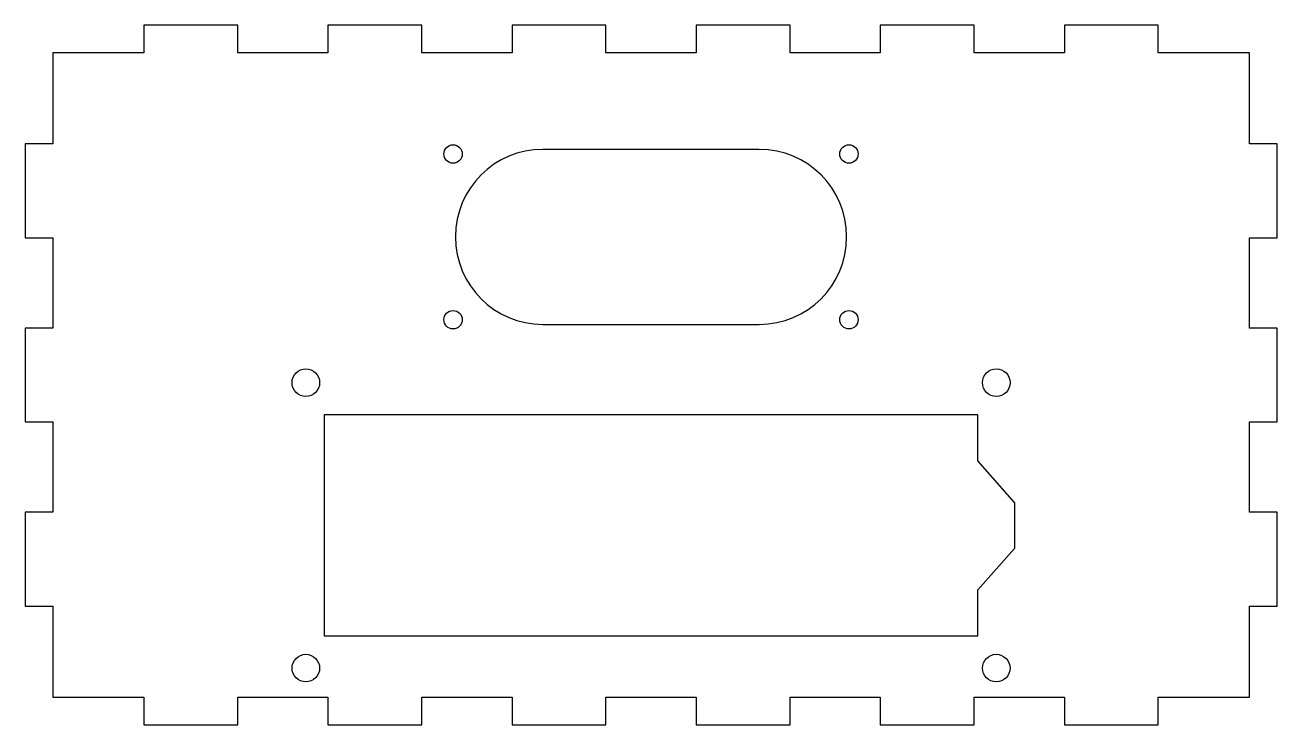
# Model space of a CAD drawing. Header units: millimetres. Extents: x 2995 to 3131, y 1414 to 1490.
import ezdxf

# ---------------------------------------------------------------- set-up
doc = ezdxf.new("R2010")
doc.units = ezdxf.units.MM

msp = doc.modelspace()

# ---------------------------------------------------------------- linework, layer by layer
for p, q in [((3102.93, 1438.1), (3098.93, 1442.6)), ((3102.93, 1433.1), (3098.93, 1428.6))]:
    msp.add_line(p, q)
msp.add_lwpolyline([(3128.43, 1486.93), (3118.53, 1486.93), (3118.53, 1489.93), (3108.33, 1489.93), (3108.33, 1486.93), (3098.53, 1486.93), (3098.53, 1489.93), (3088.33, 1489.93), (3088.33, 1486.93), (3078.53, 1486.93), (3078.53, 1489.93), (3068.33, 1489.93), (3068.33, 1486.93), (3058.53, 1486.93), (3058.53, 1489.93), (3048.33, 1489.93), (3048.33, 1486.93), (3038.53, 1486.93), (3038.53, 1489.93), (3028.33, 1489.93), (3028.33, 1486.93), (3018.53, 1486.93), (3018.53, 1489.93), (3008.33, 1489.93), (3008.33, 1486.93), (2998.43, 1486.93), (2998.43, 1477.03), (2995.43, 1477.03), (2995.43, 1466.83), (2998.43, 1466.83), (2998.43, 1457.03), (2995.43, 1457.03), (2995.43, 1446.83), (2998.43, 1446.83), (2998.43, 1437.03), (2995.43, 1437.03), (2995.43, 1426.83), (2998.43, 1426.83), (2998.43, 1416.93), (3008.33, 1416.93), (3008.33, 1413.93), (3018.53, 1413.93), (3018.53, 1416.93), (3028.33, 1416.93), (3028.33, 1413.93), (3038.53, 1413.93), (3038.53, 1416.93), (3048.33, 1416.93), (3048.33, 1413.93), (3058.53, 1413.93), (3058.53, 1416.93), (3068.33, 1416.93), (3068.33, 1413.93), (3078.53, 1413.93), (3078.53, 1416.93), (3088.33, 1416.93), (3088.33, 1413.93), (3098.53, 1413.93), (3098.53, 1416.93), (3108.33, 1416.93), (3108.33, 1413.93), (3118.53, 1413.93), (3118.53, 1416.93), (3128.43, 1416.93), (3128.43, 1426.83), (3131.43, 1426.83), (3131.43, 1437.03), (3128.43, 1437.03), (3128.43, 1446.83), (3131.43, 1446.83), (3131.43, 1457.03), (3128.43, 1457.03), (3128.43, 1466.83), (3131.43, 1466.83), (3131.43, 1477.03), (3128.43, 1477.03)], close=True)
msp.add_lwpolyline([(3051.68, 1476.43, 1), (3051.68, 1457.43), (3075.18, 1457.43, 1), (3075.18, 1476.43)], format="xyb", close=True)
for points in [[(3098.93, 1442.6), (3098.93, 1447.6), (3027.93, 1447.6), (3027.93, 1423.6), (3098.93, 1423.6), (3098.93, 1428.6)], [(3102.93, 1438.1), (3102.93, 1433.1)]]:
    msp.add_lwpolyline(points)
for centre, radius in [((3041.93, 1475.93), 1), ((3084.93, 1475.93), 1), ((3041.93, 1457.93), 1), ((3084.93, 1457.93), 1), ((3025.93, 1451.1), 1.5), ((3100.93, 1451.1), 1.5), ((3025.93, 1420.1), 1.5), ((3100.93, 1420.1), 1.5)]:
    msp.add_circle(centre, radius)

doc.saveas('drawing.dxf')
